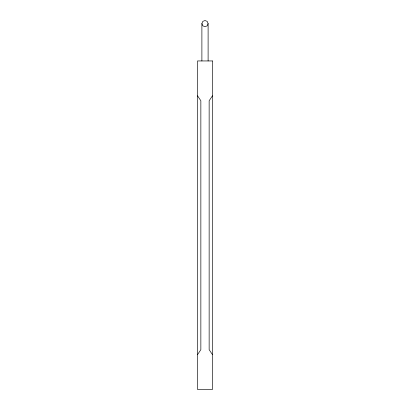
<?xml version="1.0" encoding="UTF-8"?>
<svg xmlns="http://www.w3.org/2000/svg" width="410" height="410" viewBox="0 0 410 410"><rect width="100%" height="100%" fill="white"/><g stroke="black" fill="none" stroke-linecap="round" stroke-linejoin="round"><path stroke-width="0.61" d="M201.889 60.946L201.889 23.611L202.801 21.412L205 20.5L207.199 21.412L208.111 23.611L208.111 60.946M208.111 23.611L207.199 25.809L205 26.722L202.801 25.809L201.889 23.611M212.467 95.791L209.146 100.773L209.146 349.674L212.467 354.655M197.533 354.655L200.854 349.674L200.854 100.773L197.533 95.791M212.467 60.946L197.533 60.946L197.533 389.5L212.467 389.5L212.467 60.946"/></g></svg>
